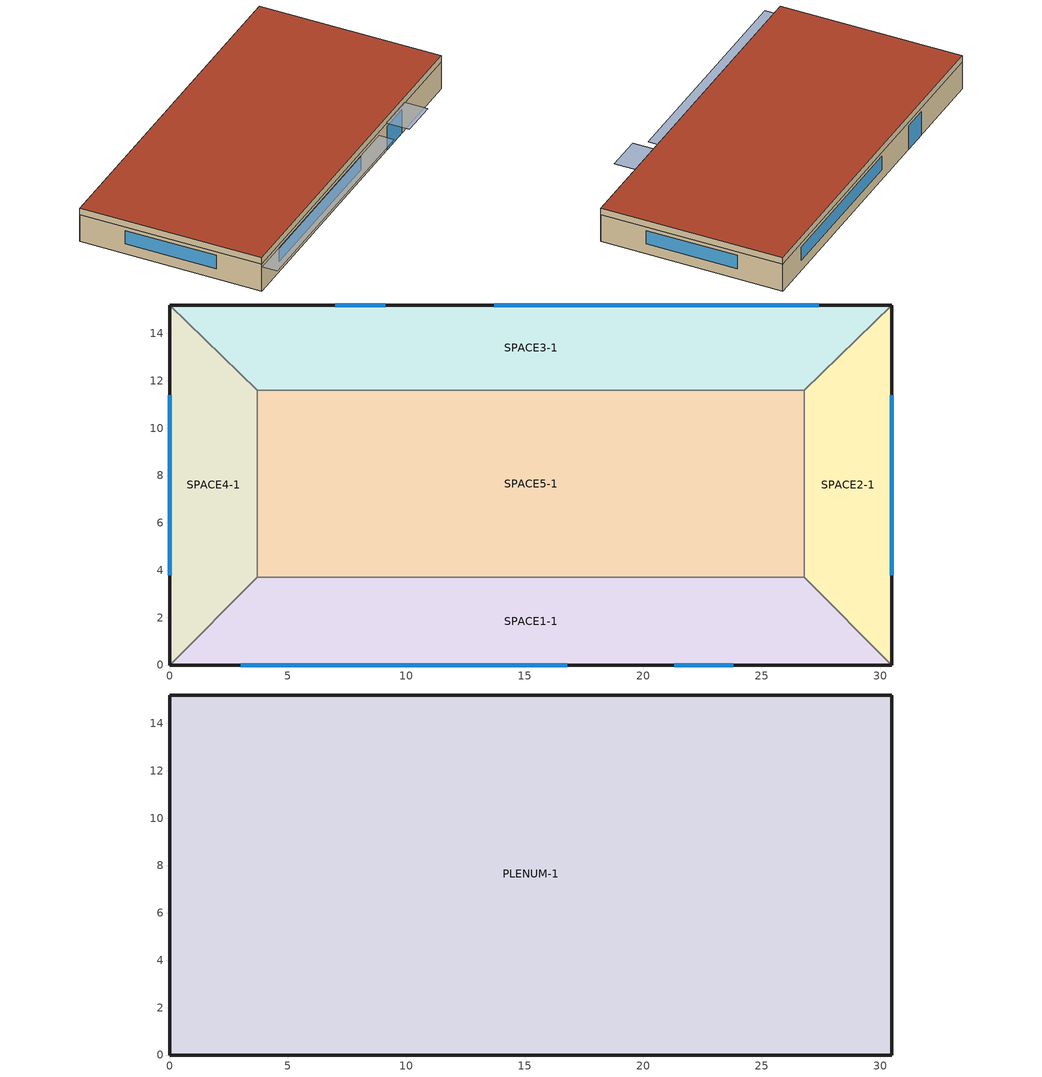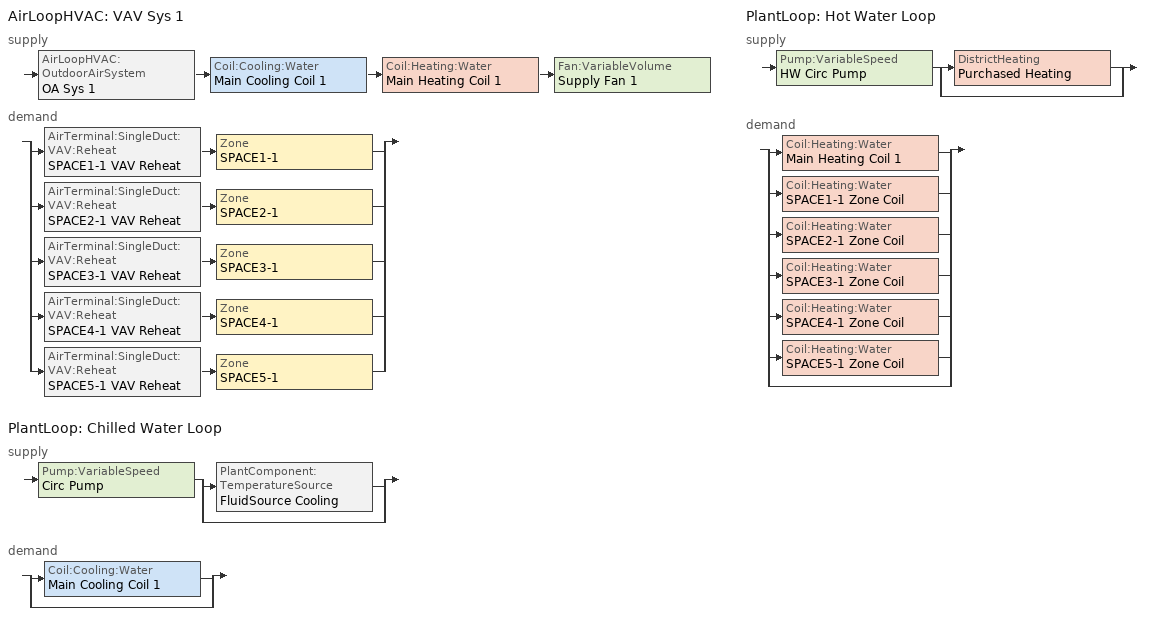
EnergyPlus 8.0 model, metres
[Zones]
SPACE1-1
 floor ground (FLOOR-SLAB-1): 26.8,3.7 30.5,0 0,0 3.7,3.7 z0
 wall outside (WALL-1): 0,0 30.5,0 z0:2.4
 wall to SPACE2-1 (INT-WALL-1): 30.5,0 26.8,3.7 z0:2.4
 wall to SPACE4-1 (INT-WALL-1): 3.7,3.7 0,0 z0:2.4
 wall to SPACE5-1 (INT-WALL-1): 26.8,3.7 3.7,3.7 z0:2.4
 window (Dbl Clr 3mm/13mm Air): 3,0 16.8,0 z0.9:2.1
 window (Sgl Grey 3mm): 21.3,0 23.8,0 z0:2.1
SPACE2-1
 floor ground (FLOOR-SLAB-1): 26.8,11.6 30.5,15.2 30.5,0 26.8,3.7 z0
 wall outside (WALL-1): 30.5,0 30.5,15.2 z0:2.4
 wall to SPACE3-1 (INT-WALL-1): 30.5,15.2 26.8,11.6 z0:2.4
 wall to SPACE5-1 (INT-WALL-1): 26.8,11.6 26.8,3.7 z0:2.4
 window (Dbl Clr 3mm/13mm Air): 30.5,3.8 30.5,11.4 z0.9:2.1
SPACE3-1
 floor ground (FLOOR-SLAB-1): 26.8,11.6 3.7,11.6 0,15.2 30.5,15.2 z0
 wall outside (WALL-1): 30.5,15.2 0,15.2 z0:2.4
 wall to SPACE4-1 (INT-WALL-1): 0,15.2 3.7,11.6 z0:2.4
 wall to SPACE5-1 (INT-WALL-1): 3.7,11.6 26.8,11.6 z0:2.4
 window (Dbl Clr 3mm/13mm Air): 27.4,15.2 13.7,15.2 z0.9:2.1
 window (Sgl Grey 3mm): 9.1,15.2 7,15.2 z0:2.1
SPACE4-1
 floor ground (FLOOR-SLAB-1): 3.7,3.7 0,0 0,15.2 3.7,11.6 z0
 wall outside (WALL-1): 0,15.2 0,0 z0:2.4
 wall to SPACE5-1 (INT-WALL-1): 3.7,3.7 3.7,11.6 z0:2.4
 window (Dbl Clr 3mm/13mm Air): 0,11.4 0,3.8 z0.9:2.1
SPACE5-1
 floor ground (FLOOR-SLAB-1): 26.8,11.6 26.8,3.7 3.7,3.7 3.7,11.6 z0
PLENUM-1
 floor to SPACE1-1 (CLNG-1): 26.8,3.7 30.5,0 0,0 3.7,3.7 z2.4
 floor to SPACE2-1 (CLNG-1): 26.8,11.6 30.5,15.2 30.5,0 26.8,3.7 z2.4
 floor to SPACE3-1 (CLNG-1): 26.8,11.6 3.7,11.6 0,15.2 30.5,15.2 z2.4
 floor to SPACE4-1 (CLNG-1): 3.7,3.7 0,0 0,15.2 3.7,11.6 z2.4
 floor to SPACE5-1 (CLNG-1): 26.8,11.6 26.8,3.7 3.7,3.7 3.7,11.6 z2.4
 wall outside (WALL-1): 0,0 30.5,0 30.5,15.2 0,15.2 0,0 z2.4:3
 roof outside (ROOF-1): 0,15.2 0,0 30.5,0 30.5,15.2 z3
shading: 0,-1.3 0,0 19.8,0 19.8,-1.3 z2.2; 21,-2 21,0 24.1,0 24.1,-2 z2.6
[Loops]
AirLoopHVAC 'VAV Sys 1'
 supply: AirLoopHVAC:OutdoorAirSystem 'OA Sys 1' > Coil:Cooling:Water 'Main Cooling Coil 1' > Coil:Heating:Water 'Main Heating Coil 1' > Fan:VariableVolume 'Supply Fan 1'
 demand: split
  | AirTerminal:SingleDuct:VAV:Reheat 'SPACE1-1 VAV Reheat' > Zone 'SPACE1-1'
  | AirTerminal:SingleDuct:VAV:Reheat 'SPACE2-1 VAV Reheat' > Zone 'SPACE2-1'
  | AirTerminal:SingleDuct:VAV:Reheat 'SPACE3-1 VAV Reheat' > Zone 'SPACE3-1'
  | AirTerminal:SingleDuct:VAV:Reheat 'SPACE4-1 VAV Reheat' > Zone 'SPACE4-1'
  | AirTerminal:SingleDuct:VAV:Reheat 'SPACE5-1 VAV Reheat' > Zone 'SPACE5-1'
PlantLoop 'Chilled Water Loop'
 supply: Pump:VariableSpeed 'Circ Pump' > split
  | PlantComponent:TemperatureSource 'FluidSource Cooling'
  | bypass
 demand: split
  | Coil:Cooling:Water 'Main Cooling Coil 1'
  | bypass
PlantLoop 'Hot Water Loop'
 supply: Pump:VariableSpeed 'HW Circ Pump' > split
  | DistrictHeating 'Purchased Heating'
  | bypass
 demand: split
  | Coil:Heating:Water 'Main Heating Coil 1'
  | Coil:Heating:Water 'SPACE1-1 Zone Coil'
  | Coil:Heating:Water 'SPACE2-1 Zone Coil'
  | Coil:Heating:Water 'SPACE3-1 Zone Coil'
  | Coil:Heating:Water 'SPACE4-1 Zone Coil'
  | Coil:Heating:Water 'SPACE5-1 Zone Coil'
  | bypass
[Building]
Building: North Axis {deg}=30; Terrain=City; Loads Convergence Tolerance Value=0.04; Temperature Convergence Tolerance Value {deltaC}=0.4; Solar Distribution=FullExterior; Maximum Number of Warmup Days=25; Minimum Number of Warmup Days=6
[Site:Location]
Denver Centennial CO USA WMO=724666: Latitude {deg}=39.57; Longitude {deg}=-104.85; Time Zone {hr}=-7; Elevation {m}=1793
[SizingPeriod:DesignDay] Day of Month=21; Humidity Condition Type=Wetbulb; Barometric Pressure {Pa}=81560; Rain Indicator=No; Snow Indicator=No; Daylight Saving Time Indicator=No; Solar Model Indicator=ASHRAEClearSky
Name | Month | Day Type | Maximum Dry-Bulb Temperature {C} | Daily Dry-Bulb Temperature Range {deltaC} | Wetbulb or DewPoint at Maximum Dry-Bulb {C} | Wind Speed {m/s} | Wind Direction {deg} | Sky Clearness
Denver Centennial Ann Htg 99.6% Condns DB | 12 | WinterDesignDay | -18.8 | 0 | -18.8 | 3 | 340 | 0
Denver Centennial Ann Clg 1% Condns DB=>MWB | 7 | SummerDesignDay | 32 | 15.2 | 15.5 | 4.9 | 0 | 1
[Site:GroundTemperature:BuildingSurface]
18.89, 18.92, 19.02, 19.12, 19.21, 19.23, 19.07, 19.32, 19.09, 19.21, 19.13, 18.96
[Material] Thermal Absorptance=0.9
Name | Roughness | Thickness {m} | Conductivity {W/m-K} | Density {kg/m3} | Specific Heat {J/kg-K} | Solar Absorptance | Visible Absorptance
RG01 | Rough | 0.0127 | 1.442 | 881 | 1674 | 0.65 | 0.65
BR01 | VeryRough | 0.0095 | 0.162 | 1121 | 1464 | 0.7 | 0.7
IN46 | VeryRough | 0.0762 | 0.023 | 24 | 1590 | 0.5 | 0.5
WD01 | MediumSmooth | 0.0191 | 0.115 | 513 | 1381 | 0.78 | 0.78
PW03 | MediumSmooth | 0.0127 | 0.115 | 545 | 1213 | 0.78 | 0.78
IN02 | Rough | 0.0901 | 0.043 | 10 | 837 | 0.75 | 0.75
GP01 | MediumSmooth | 0.0127 | 0.16 | 801 | 837 | 0.75 | 0.75
GP02 | MediumSmooth | 0.0159 | 0.16 | 801 | 837 | 0.75 | 0.75
CC03 | MediumRough | 0.1016 | 1.31 | 2243 | 837 | 0.65 | 0.65
[Material:NoMass]
MAT-CLNG-1: Roughness=Rough; Thermal Resistance {m2-K/W}=0.652259; Thermal Absorptance=0.65; Solar Absorptance=0.65; Visible Absorptance=0.65
[Material:AirGap]
AL21: Thermal Resistance {m2-K/W}=0.157
[WindowMaterial:Glazing] Optical Data Type=SpectralAverage; Thickness {m}=0.003; Infrared Transmittance at Normal Incidence=0; Front Side Infrared Hemispherical Emissivity=0.84; Back Side Infrared Hemispherical Emissivity=0.84; Conductivity {W/m-K}=0.9
Name | Solar Transmittance at Normal Incidence | Front Side Solar Reflectance at Normal Incidence | Back Side Solar Reflectance at Normal Incidence | Visible Transmittance at Normal Incidence | Front Side Visible Reflectance at Normal Incidence | Back Side Visible Reflectance at Normal Incidence
CLEAR 3MM | 0.837 | 0.075 | 0.075 | 0.898 | 0.081 | 0.081
GREY 3MM | 0.626 | 0.061 | 0.061 | 0.611 | 0.061 | 0.061
[WindowMaterial:Gas]
AIR 13MM: Gas Type=Air; Thickness {m}=0.0127
[Construction]
ROOF-1: RG01, BR01, IN46, WD01
WALL-1: WD01, PW03, IN02, GP01
CLNG-1: MAT-CLNG-1
FLOOR-SLAB-1: CC03
INT-WALL-1: GP02, AL21, GP02
Dbl Clr 3mm/13mm Air: CLEAR 3MM, AIR 13MM, CLEAR 3MM
Sgl Grey 3mm: GREY 3MM
[Zone] Type=1; Multiplier=1
Name | Ceiling Height {m} | Volume {m3}
PLENUM-1 | 0.6096 | 283.2
SPACE1-1; SPACE3-1 | 2.4384 | 239.247
SPACE2-1; SPACE4-1 | 2.4384 | 103.311
SPACE5-1 | 2.4384 | 447.683
[People] Number of People Schedule=OCCUPY-1; Number of People Calculation Method=people; Fraction Radiant=0.3; Activity Level Schedule=ActSchd; Carbon Dioxide Generation Rate {m3/s-W}=3.82E-8; Enable ASHRAE 55 Comfort Warnings=No; Mean Radiant Temperature Calculation Type=ZoneAveraged; Work Efficiency Schedule=WORK_EFF_SCH; Clothing Insulation Schedule=CLOTHING_SCH; Air Velocity Schedule=AIR_VELO_SCH; Thermal Comfort Model 1 Type=Fanger
Name | Zone or ZoneList | Number of People
SPACE1-1 People 1 | SPACE1-1 | 11
SPACE2-1 People 1 | SPACE2-1 | 5
SPACE3-1 People 1 | SPACE3-1 | 11
SPACE4-1 People 1 | SPACE4-1 | 5
SPACE5-1 People 1 | SPACE5-1 | 20
[Lights] Schedule=LightsSch; Design Level Calculation Method=LightingLevel; Return Air Fraction=0.2; Fraction Radiant=0.59; Fraction Visible=0.2; Fraction Replaceable=0
Name | Zone or ZoneList | Lighting Level {W}
SPACE1-1 Lights 1 | SPACE1-1 | 1584
SPACE2-1 Lights 1 | SPACE2-1 | 684
SPACE3-1 Lights 1 | SPACE3-1 | 1584
SPACE4-1 Lights 1 | SPACE4-1 | 684
SPACE5-1 Lights 1 | SPACE5-1 | 2964
[ElectricEquipment] Schedule=EQUIP-1; Design Level Calculation Method=EquipmentLevel; Fraction Latent=0; Fraction Radiant=0.3; Fraction Lost=0
Name | Zone or ZoneList | Design Level {W}
SPACE1-1 ElecEq 1 | SPACE1-1 | 1056
SPACE2-1 ElecEq 1 | SPACE2-1 | 456
SPACE3-1 ElecEq 1 | SPACE3-1 | 1056
SPACE4-1 ElecEq 1 | SPACE4-1 | 456
SPACE5-1 ElecEq 1 | SPACE5-1 | 1976
[ZoneInfiltration:DesignFlowRate] Schedule=INFIL-SCH; Design Flow Rate Calculation Method=flow/zone; Constant Term Coefficient=0; Temperature Term Coefficient=0; Velocity Term Coefficient=0.2237; Velocity Squared Term Coefficient=0
Name | Zone or ZoneList | Design Flow Rate {m3/s}
SPACE1-1 Infil 1 | SPACE1-1 | 0.0167
SPACE2-1 Infil 1 | SPACE2-1 | 0.00717
SPACE3-1 Infil 1 | SPACE3-1 | 0.0167
SPACE4-1 Infil 1 | SPACE4-1 | 0.00717
SPACE5-1 Infil 1 | SPACE5-1 | 0.031089
[Sizing:Zone] Zone Cooling Design Supply Air Temperature Input Method=SupplyAirTemperature; Zone Cooling Design Supply Air Temperature {C}=14; Zone Heating Design Supply Air Temperature Input Method=SupplyAirTemperature; Zone Heating Design Supply Air Temperature {C}=50; Zone Cooling Design Supply Air Humidity Ratio {kgWater/kgDryAir}=0.009; Zone Heating Design Supply Air Humidity Ratio {kgWater/kgDryAir}=0.004; Zone Heating Sizing Factor=0; Zone Cooling Sizing Factor=0; Cooling Design Air Flow Method=DesignDay; Cooling Design Air Flow Rate {m3/s}=0; Heating Design Air Flow Method=DesignDay; Heating Design Air Flow Rate {m3/s}=0
Name | Design Specification Outdoor Air Object
SPACE1-1 | SZ DSOA SPACE1-1
SPACE2-1 | SZ DSOA SPACE2-1
SPACE3-1 | SZ DSOA SPACE3-1
SPACE4-1 | SZ DSOA SPACE4-1
SPACE5-1 | SZ DSOA SPACE5-1
[DesignSpecification:OutdoorAir] Outdoor Air Method=flow/person; Outdoor Air Flow per Person {m3/s-person}=0.00944; Outdoor Air Flow per Zone Floor Area {m3/s-m2}=0; Outdoor Air Flow per Zone {m3/s}=0
SZ DSOA SPACE1-1; SZ DSOA SPACE2-1; SZ DSOA SPACE3-1; SZ DSOA SPACE4-1; SZ DSOA SPACE5-1
[Sizing:System]
VAV Sys 1: Type of Load to Size On=sensible; Design Outdoor Air Flow Rate {m3/s}=autosize; Minimum System Air Flow Ratio=0.3; Preheat Design Temperature {C}=7; Preheat Design Humidity Ratio {kgWater/kgDryAir}=0.008; Precool Design Temperature {C}=11; Precool Design Humidity Ratio {kgWater/kgDryAir}=0.008; Central Cooling Design Supply Air Temperature {C}=12.8; Central Heating Design Supply Air Temperature {C}=16.7; Sizing Option=noncoincident; 100% Outdoor Air in Cooling=no; 100% Outdoor Air in Heating=no; Central Cooling Design Supply Air Humidity Ratio {kgWater/kgDryAir}=0.008; Central Heating Design Supply Air Humidity Ratio {kgWater/kgDryAir}=0.008; Cooling Design Air Flow Method=DesignDay; Cooling Design Air Flow Rate {m3/s}=0; Heating Design Air Flow Method=DesignDay; Heating Design Air Flow Rate {m3/s}=0
[AirLoopHVAC]
VAV Sys 1: Design Supply Air Flow Rate {m3/s}=autosize
[AvailabilityManager:Scheduled]
VAV Sys 1 Avail: Schedule=FanAvailSched
[SetpointManager:Scheduled] Control Variable=Temperature
Name | Schedule | Setpoint Node or NodeList
Supply Air Temp Manager 1 | Seasonal Reset Supply Air Temp Sch | VAV Sys 1 Outlet Node
Chilled Water Loop Setpoint Manager | CW Loop Temp Schedule | Chilled Water Loop Setpoint Node List
Hot Water Loop Setpoint Manager | HW Loop Temp Schedule | Hot Water Loop Setpoint Node List
[SetpointManager:MixedAir]
Mixed Air Temp Manager 1: Control Variable=Temperature; Setpoint Node or NodeList=Main Branch SetPoint Node List
[Controller:WaterCoil] Control Variable=Temperature; Actuator Variable=FLOW; Controller Convergence Tolerance {deltaC}=0.002; Minimum Actuated Flow {m3/s}=0
Name | Action | Maximum Actuated Flow {m3/s}
Central Cooling Coil Contoller 1 | Reverse | 0.0033
Central Heating Coil Contoller 1 | Normal | 0.0043
[Controller:OutdoorAir]
OA Controller 1: Minimum Outdoor Air Flow Rate {m3/s}=autosize; Maximum Outdoor Air Flow Rate {m3/s}=autosize; Economizer Control Type=FixedDryBulb; Economizer Control Action Type=ModulateFlow; Economizer Maximum Limit Dry-Bulb Temperature {C}=19; Economizer Minimum Limit Dry-Bulb Temperature {C}=4; Lockout Type=NoLockout; Minimum Limit Type=FixedMinimum; Minimum Outdoor Air Schedule=Min OA Sched
[Zone equipment]
SPACE1-1: SPACE1-1 VAV Reheat
SPACE2-1: SPACE2-1 VAV Reheat
SPACE3-1: SPACE3-1 VAV Reheat
SPACE4-1: SPACE4-1 VAV Reheat
SPACE5-1: SPACE5-1 VAV Reheat
[AirTerminal:SingleDuct:VAV:Reheat] Availability Schedule=ReheatCoilAvailSched; Maximum Air Flow Rate {m3/s}=autosize; Zone Minimum Air Flow Input Method=Constant; Constant Minimum Air Flow Fraction=0.3; Maximum Hot Water or Steam Flow Rate {m3/s}=0.002; Minimum Hot Water or Steam Flow Rate {m3/s}=0; Convergence Tolerance=0.001; Damper Heating Action=Reverse; Maximum Flow per Zone Floor Area During Reheat {m3/s-m2}=AUTOCALCULATE; Maximum Flow Fraction During Reheat=AUTOCALCULATE
Name | Reheat Coil
SPACE1-1 VAV Reheat | SPACE1-1 Zone Coil
SPACE2-1 VAV Reheat | SPACE2-1 Zone Coil
SPACE3-1 VAV Reheat | SPACE3-1 Zone Coil
SPACE4-1 VAV Reheat | SPACE4-1 Zone Coil
SPACE5-1 VAV Reheat | SPACE5-1 Zone Coil
[ZoneControl:Thermostat] Control Type Schedule=Zone Control Type Sched; Control 1=CoolingSetPoint; Control 2=HeatingSetpoint; Control 3=DualSetPoint
Name | Zone or ZoneList
SPACE1-1 Control | SPACE1-1
SPACE2-1 Control | SPACE2-1
SPACE3-1 Control | SPACE3-1
SPACE4-1 Control | SPACE4-1
SPACE5-1 Control | SPACE5-1
[ThermostatSetpoint:SingleHeating]
HeatingSetpoint: Setpoint Temperature Schedule=Htg-SetP-Sch
[ThermostatSetpoint:SingleCooling]
CoolingSetpoint: Setpoint Temperature Schedule=Clg-SetP-Sch
[ThermostatSetpoint:DualSetpoint]
DualSetPoint: Heating Setpoint Temperature Schedule Name Htg-SetP-Sch=HeatTempSch; Cooling Setpoint Temperature Schedule Name Clg-SetP-Sch=CoolTempSch
[AirLoopHVAC:ReturnPlenum]
Return-Plenum-1: Zone=PLENUM-1
[Coil:Cooling:Water]
Main Cooling Coil 1: Availability Schedule=CoolingCoilAvailSched; Design Water Flow Rate {m3/s}=0.0033; Design Air Flow Rate {m3/s}=2.284; Design Inlet Water Temperature {C}=7.222; Design Inlet Air Temperature {C}=26.667; Design Outlet Air Temperature {C} 14.389=12.9658; Design Inlet Air Humidity Ratio {kgWater/kgDryAir}=0.0167; Design Outlet Air Humidity Ratio {kgWater/kgDryAir} 0.0099=0.0104725; Type of Analysis=SimpleAnalysis; Heat Exchanger Configuration=CrossFlow
[Coil:Heating:Water] Availability Schedule=ReheatCoilAvailSched; U-Factor Times Area Value {W/K}=5000; Performance Input Method=UFactorTimesAreaAndDesignWaterFlowRate; Rated Capacity {W}=autosize; Rated Inlet Water Temperature {C}=82.2; Rated Inlet Air Temperature {C}=16.6; Rated Outlet Water Temperature {C}=71.1; Rated Outlet Air Temperature {C}=32.2
Name | Maximum Water Flow Rate {m3/s}
SPACE1-1 Zone Coil; SPACE2-1 Zone Coil; SPACE3-1 Zone Coil; SPACE4-1 Zone Coil; SPACE5-1 Zone Coil | 0.002
Main Heating Coil 1 | 0.0043
[Fan:VariableVolume]
Supply Fan 1: Availability Schedule=FanAvailSched; Fan Efficiency=0.7; Pressure Rise {Pa}=600; Maximum Flow Rate {m3/s}=autosize; Fan Power Minimum Flow Rate Input Method=Fraction; Fan Power Minimum Flow Fraction=0.25; Motor Efficiency=0.9; Motor In Airstream Fraction=1; Fan Power Coefficient 1=0.350712; Fan Power Coefficient 2=0.308505; Fan Power Coefficient 3=-0.541374; Fan Power Coefficient 4=0.871988; Fan Power Coefficient 5=0
[PlantLoop] Fluid Type=Water; Minimum Loop Flow Rate {m3/s}=0; Plant Loop Volume {m3}=autocalculate; Load Distribution Scheme=Optimal
Name | Plant Equipment Operation Scheme | Maximum Loop Temperature {C} | Minimum Loop Temperature {C} | Maximum Loop Flow Rate {m3/s} 0.0011 | Maximum Loop Flow Rate {m3/s}
Chilled Water Loop | CW Loop Operation | 98 | 1 | 0.002
Hot Water Loop | Hot Loop Operation | 100 | 10 |  | 0.0043
[PlantEquipmentOperationSchemes]
Name | Control Scheme 1 | Control Scheme 1 Schedule | Control Scheme 2 | Control Scheme 2 Schedule
CW Loop Operation | Peak Operation | On Peak | Off Peak Operation | Off Peak
Hot Loop Operation | Purchased Only | ON
[PlantEquipmentOperation:CoolingLoad] Load Range 1 Lower Limit {W}=0
Name | Load Range 1 Upper Limit {W} | Range 1 Equipment List Name Purchased Only | Range 1 Equipment List Name  - Purchased Only
Peak Operation | 500000 | FluidSource Only
Off Peak Operation | 900000 |  | FluidSource Only
[PlantEquipmentList]
FluidSource Only: FluidSource Cooling
heating plant: Purchased Heating
[Pump:VariableSpeed] Rated Pump Head {Pa}=300000; Motor Efficiency=0.87; Fraction of Motor Inefficiencies to Fluid Stream=0; Coefficient 1 of the Part Load Performance Curve=0; Coefficient 2 of the Part Load Performance Curve=1; Coefficient 3 of the Part Load Performance Curve=0; Coefficient 4 of the Part Load Performance Curve=0; Minimum Flow Rate {m3/s}=0; Pump Control Type=INTERMITTENT
Name | Rated Flow Rate {m3/s} 0.0011 | Rated Power Consumption {W} 1000 | Rated Flow Rate {m3/s} | Rated Power Consumption {W}
Circ Pump | 0.002 | 0
HW Circ Pump |  |  | 0.0043 | 2000
[PlantComponent:TemperatureSource]
FluidSource Cooling: Design Volume Flow Rate {m3/s} Autosize 0.002=0.0025; Temperature Specification Type=Scheduled; Source Temperature {C}=7; Source Temperature Schedule=SourceCoolSch
[PlantEquipmentOperation:HeatingLoad]
Purchased Only: Load Range 1 Lower Limit {W}=0; Load Range 1 Upper Limit {W}=1000000; Range 1 Equipment List=heating plant
[DistrictHeating]
Purchased Heating: Nominal Capacity {W}=1000000
[EnergyManagementSystem:Sensor]
SENSOR1: SPACE1-1; Zone Air Temperature
[ExternalInterface:Schedule]
Name | ScheduleType | Initial value, used during warm-up
CoolTempSch | Temperature | 23.4
HeatTempSch | Temperature | 20
SourceCoolSch | Temperature | 7
LightsSch | Fraction | 0
[ExternalInterface:Actuator]
SourceMaxAct: FLUIDSOURCE COOLING, PlantComponent:TemperatureSource, Maximum Mass Flow Rate, 2
ActDryBulb: Environment, Weather Data, Outdoor Dry Bulb, 10
ActRelHum: Environment, Weather Data, Outdoor Relative Humidity, 10
ActDirSol: Environment, Weather Data, Direct Solar, 0
ActDifSol: Environment, Weather Data, Diffuse Solar, 0
[Schedule:Compact]
OCCUPY-1: Through: 12/31, For: WeekDays SummerDesignDay CustomDay1 CustomDay2, Until: 8:00, 0, Until: 11:00, 1, Until: 12:00, 0.8, Until: 13:00, 0.4, Until: 14:00, 0.8, Until: 18:00, 1, Until: 19:00, 0.5, Until: 21:00, 0.1, Until: 24:00, 0, For: Weekends WinterDesignDay Holiday, Until: 24:00, 0
EQUIP-1: Through: 12/31, For: WeekDays SummerDesignDay CustomDay1 CustomDay2, Until: 8:00, 0.02, Until: 9:00, 0.4, Until: 14:00, 0.9, Until: 15:00, 0.8, Until: 16:00, 0.7, Until: 18:00, 0.5, Until: 20:00, 0.3, Until: 24:00, 0.02, For: Weekends WinterDesignDay Holiday, Until: 24:00, 0.2
INFIL-SCH: Through: 3/31, For: AllDays, Until: 24:00, 1, Through: 10/31, For: AllDays, Until: 24:00, 0, Through: 12/31, For: AllDays, Until: 24:00, 1
WORK_EFF_SCH: Through: 12/31, For: Alldays, Until: 24:00, 0
CLOTHING_SCH: Through: 12/31, For: Alldays, Until: 24:00, 1
AIR_VELO_SCH: Through: 12/31, For: Alldays, Until: 24:00, 0.137
ActSchd: Through: 12/31, For: AllDays, Until: 24:00, 117.24
Htg-SetP-Sch: Through: 12/31, For: SummerDesignDay, Until: 24:00, 12.8, For: WinterDesignDay, Until: 24:00, 21.1, For: WeekDays, Until: 7:00, 12.8, Until: 18:00, 21.1, Until: 24:00, 12.8, For: WeekEnds Holiday, Until: 7:00, 12.8, Until: 13:00, 21.1, Until: 24:00, 12.8, For: AllOtherDays, Until: 7:00, 12.8, Until: 18:00, 21.1, Until: 24:00, 12.8
Clg-SetP-Sch: Through: 12/31, For: SummerDesignDay, Until: 24:00, 23.9, For: WinterDesignDay, Until: 24:00, 40, For: WeekDays, Until: 7:00, 40, Until: 18:00, 23.9, Until: 24:00, 40, For: WeekEnds Holiday, Until: 7:00, 40, Until: 13:00, 23.9, Until: 24:00, 32.2, For: AllOtherDays, Until: 7:00, 40, Until: 18:00, 23.9, Until: 24:00, 40
Zone Control Type Sched: Through: 12/31, For: SummerDesignDay, Until: 24:00, 2, For: WinterDesignDay, Until: 24:00, 1, For: AllOtherDays, Until: 24:00, 4
Min OA Sched: Through: 12/31, For: Weekdays, Until: 6:00, 0.02, Until: 18:00, 1, Until: 24:00, 0.02, For: AllOtherDays, Until: 24:00, 0.02
FanAvailSched; ReheatCoilAvailSched: Through: 3/31, For: AllDays, Until: 24:00, 1, Through: 9/30, For: WeekDays, Until: 7:00, 0, Until: 17:00, 1, Until: 24:00, 0, For: SummerDesignDay WinterDesignDay, Until: 24:00, 1, For: AllOtherDays, Until: 24:00, 0, Through: 12/31, For: AllDays, Until: 24:00, 1
CoolingCoilAvailSched: Through: 3/31, For: AllDays, Until: 24:00, 0, Through: 9/30, For: WeekDays, Until: 7:00, 0, Until: 17:00, 1, Until: 24:00, 0, For: SummerDesignDay WinterDesignDay, Until: 24:00, 1, For: AllOtherDays, Until: 24:00, 0, Through: 12/31, For: AllDays, Until: 24:00, 0
CW Loop Temp Schedule: Through: 12/31, For: AllDays, Until: 24:00, 7.22
HW Loop Temp Schedule: Through: 12/31, For: AllDays, Until: 24:00, 82
Seasonal Reset Supply Air Temp Sch: Through: 3/31, For: AllDays, Until: 24:00, 16, Through: 9/30, For: AllDays, Until: 24:00, 13, Through: 12/31, For: AllDays, Until: 24:00, 16
On: Through: 12/31, For: AllDays, Until: 24:00, 1
ON PEAK: Through: 12/31, For: AllDays, Until: 9:00, 0, Until: 18:00, 1, Until: 24:00, 0
OFF PEAK: Through: 12/31, For: AllDays, Until: 9:00, 1, Until: 18:00, 0, Until: 24:00, 1
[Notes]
ElectricChiller.idf
Basic file description:  1 story building divided into 4 exterior and one interior conditioned zones and return plenum. The zones are served by
a constant volume system with reheat.  A plant with a water cooled electric chiller and 'purchased' heat
supply the HVAC coils with hot and cold water.
Highlights:              electric water cooled chiller
Simulation Location/Run: CHICAGO_IL_USA TMY2-94846, 2 design days, 2 run period,
Run Control executes the run periods using the weather file
Location:                Chicago, IL
Design Days:             CHICAGO_IL_USA Annual Heating 99% Design Conditions DB, MaxDB= -17.3°C
CHICAGO_IL_USA Annual Cooling 1% Design Conditions, MaxDB=  31.5°C MCWB=  23.0°C
Run Period (Weather File): full annual, CHICAGO_IL_USA TMY2-94846
Run Control:             Zone sizing with weather file run control (no design days run)
Building: Single floor rectangular building 100 ft x 50 ft. 5 zones - 4 exterior, 1 interior, zone height 8 feet.
Exterior zone depth is 12 feet. There is a 2 foot high return plenum: the overall building height is
10 feet. There are windows on all 4 facades; the south and north facades have glass doors.
The south facing glass is shaded by overhangs. The walls are woodshingle over plywood, R11 insulation,
and gypboard. The roof is a gravel built up roof with R-3 mineral board insulation and plywood sheathing.
The windows are of various single and double pane construction with 3mm and 6mm glass and either 6mm or
13mm argon or air gap.  The window to wall ratio is approxomately 0.29.
The south wall and door have overhangs.
The building is oriented 30 degrees east of north.
Floor Area:        463.6 m2 (5000 ft2)
Number of Stories: 1
Zone Description Details:
Internal gains description:     lighting is 1.5 watts/ft2, office equip is 1.0 watts/ft2. There is 1 occupant
per 100 ft2 of floor area. The infiltration is 0.25 air changes per hour.
Interzone Surfaces:             6 interzone surfaces (see diagram)
Internal Mass:                  None
Windows:                        4 ea.: 1) Double pane clear, 3mm glass, 13mm air gap
2) Double pane clear, 3mm glass, 13mm argon gap
3) Double pane clear, 6mm glass, 6mm air gap
4) Double pane lowE,  6mm lowE glass outside, 6mm air gap, 6mm clear glass
Doors:                          2 ea.:    Single pane grey,  3mm glass
Detached Shading:               None
Daylight:                       None
Natural Ventilation:            None
Compact Schedules:              Yes
HVAC:                           3 zone terminal reheat system using single constant volume air loop. Central chilled
water coil scheduled to provide 16 C winter and 13 C summer supply air temperature.
Terminal reheat coils trim supply air temperature to meet zone thermostat set point.
Thermostat setting at 20 C in winter with 15 C set back temperature, 24 C in summer
with 30 C set back temperature. Cooling coil off in winter, reheat coil on all year.
Zonal Equipment:                AirTerminal:SingleDuct:ConstantVolume:Reheat
Central Air Handling Equipment: Yes
System Equipment Autosize:      No (chilled water, condenser, and hot water loop volumes are autosized)
Purchased Cooling:              No
Purchased Heating:              No
Purchased Chilled Water:        Yes (only used if alternate priority control equipment list is selected)
Purchased Hot Water:            Yes
Coils:                          Coil:Cooling:Water:DetailedGeometry
Pumps:                          Pump:VariableSpeed
Boilers:                        None
Chillers:                       Chiller:Electric, water cooled condenser (PlantEquipmentOperation:CoolingLoad set up for
electric chiller only). Chiller:ConstantCOP or DistrictCooling may be used if
desired in various combinations by changing priority control equipment list name in COOLING
LOAD RANGE BASED OPERATION object.
Towers:                         CoolingTower:SingleSpeed (leaving water set point = Wet bulb, each
towers UA = 175, water flow rate = 0.0011 m3/s, air flow rate = 8 m3/s, capacity is
determined using UA and Design Water Flow Rate method)
Standard Reports:               None
Timestep or Hourly Variables:   Timestep
Time bins Report:               None
HTML Report:                    None
Environmental Emissions:        None
Utility Tariffs:                None
